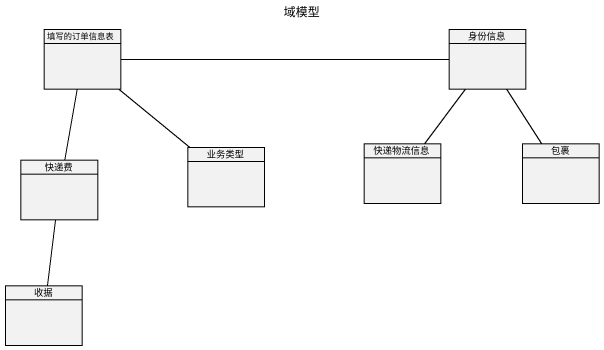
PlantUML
@startuml
title 域模型
hide circle
hide empty members
class 填写的订单信息表
class 身份信息
class 快递费
class 业务类型
class 快递物流信息
class 包裹
class 收据
填写的订单信息表 -right- 身份信息
填写的订单信息表 -- 快递费
填写的订单信息表 -- 业务类型
身份信息 -- 快递物流信息
身份信息 -- 包裹
快递费 -- 收据
@enduml
